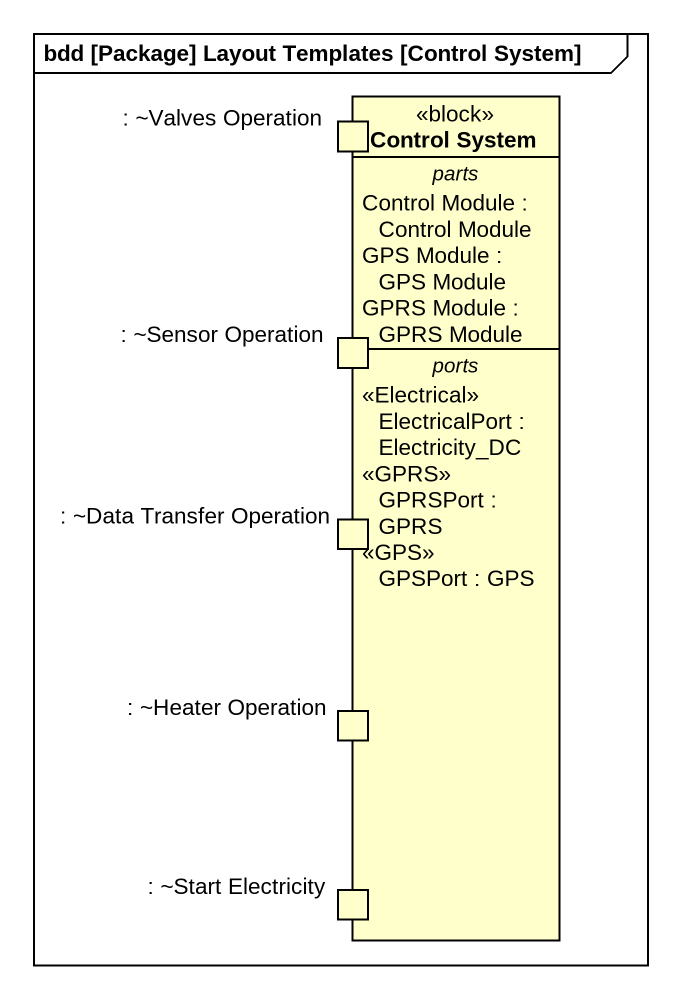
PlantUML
@startuml
mainframe bdd [Package] Layout Templates [Control System]
hide circle
hide empty members
class "Control System" as Control_System <<block>> {
  -- parts --
  Control Module : Control Module
  GPS Module : GPS Module
  GPRS Module : GPRS Module
  -- ports --
  <<Electrical>> ElectricalPort : Electricity_DC
  <<GPRS>> GPRSPort : GPRS
  <<GPS>> GPSPort : GPS
  -- ports --
  : ~Valves Operation
  : ~Sensor Operation
  : ~Data Transfer Operation
  : ~Heater Operation
  : ~Start Electricity
}
@enduml
